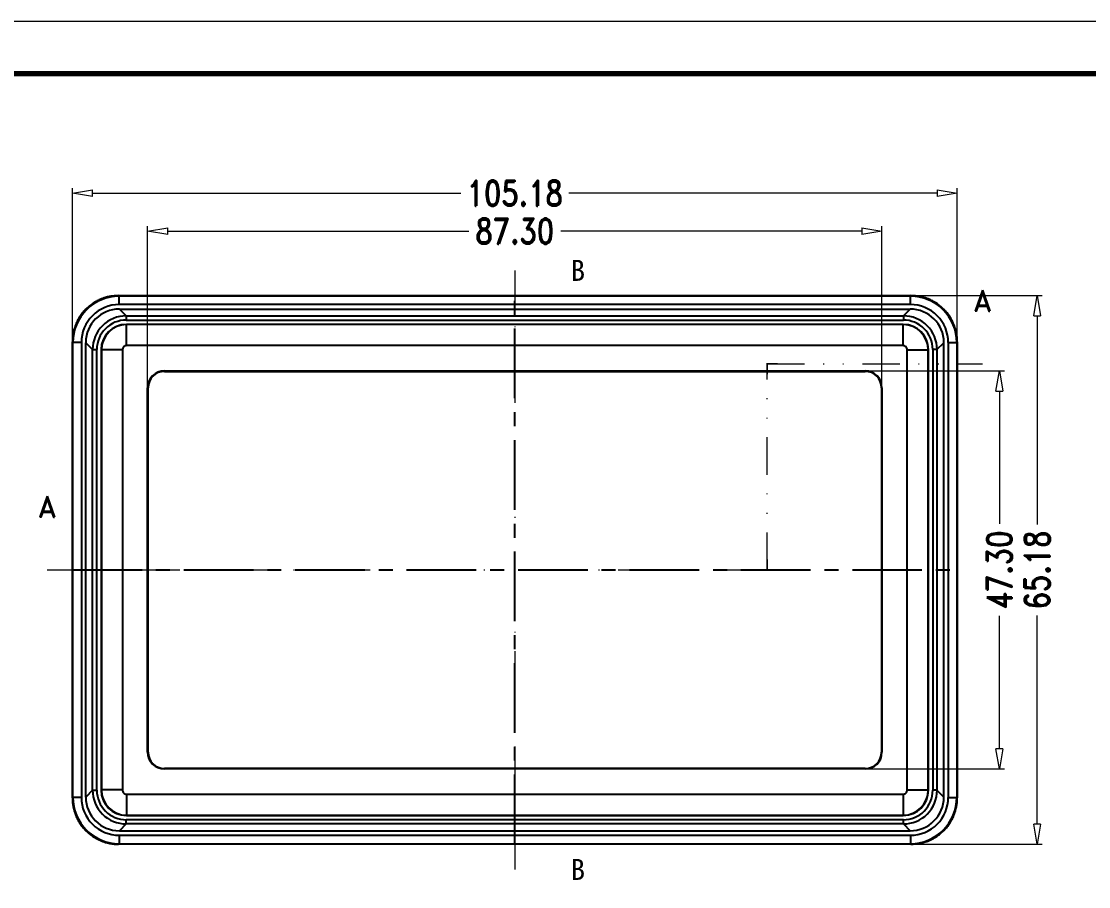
# Model space of a CAD drawing. Header units: millimetres. Extents: x 1751 to 2112, y -224 to 27.
# Drawn here: x 1845.5 to 1972.4, y -76.2 to 26.6 of the extents above; entities that cross this region are included whole.
import ezdxf
from ezdxf.enums import TextEntityAlignment as Align

# ---------------------------------------------------------------- set-up
doc = ezdxf.new("R2010")
doc.units = ezdxf.units.MM
doc.linetypes.add('CENTER', pattern=[50.8, 31.75, -6.35, 6.35, -6.35])
doc.linetypes.add('DIVIDE', pattern=[31.75, 12.7, -6.35, 0, -6.35, 0, -6.35])
for name, color, linetype, lineweight in [('dim', 3, 'Continuous', 9), ('from', 7, 'Continuous', 13), ('hatch', 56, 'Continuous', 9)]:
    doc.layers.add(name, color=color, linetype=linetype, lineweight=lineweight)
doc.styles.add('ROMAND', font='romand.shx', dxfattribs={"width": 0.8, "bigfont": 'gbcbig.shx'})
doc.styles.add('样式 1', font='')
doc.styles.get('样式 1').set_extended_font_data('KaiTi_GB2312')
doc.dimstyles.new('YanXiu', dxfattribs={"dimtxt": 2.5, "dimasz": 2.2, "dimexe": 1, "dimexo": 0, "dimgap": 0.66, "dimtad": 0, "dimzin": 1, "dimdsep": 46, "dimtxsty": 'ROMAND', "dimblk": 'CLOSEDBLANK', "dimcen": 0, "dimclrd": 3, "dimclre": 3, "dimclrt": 7, "dimazin": 0, "dimtfac": 1, "dimtofl": 0, "dimtmove": 0, "dimatfit": 3, "dimldrblk": 'CLOSEDBLANK', "dimfxl": 1, "dimlwd": 5, "dimlwe": 5, "dimarcsym": 0})

# ---------------------------------------------------------------- blocks, each defined once
blk = doc.blocks.new('_ClosedBlank')
at = {"color": 0, "linetype": 'ByBlock', "lineweight": -2}
for p, q in [((-1, 0.167), (0, 0)), ((-1, 0.167), (-1, -0.167)), ((0, 0), (-1, -0.167))]:
    blk.add_line(p, q, dxfattribs=at)
blk = doc.blocks.new('*D25')
at = {"layer": 'Defpoints', "color": 0, "transparency": 16777216}
for p in [(1947.82, 1.7), (1860.53, -16.91), (1947.82, -16.91)]:
    blk.add_point(p, dxfattribs=at)
at = {"layer": 'dim', "color": 3, "lineweight": 5, "transparency": 16777216}
for p, q in [((1860.53, -16.91), (1860.53, 2.3)), ((1862.93, 1.7), (1898.72, 1.7)), ((1945.42, 1.7), (1909.63, 1.7)), ((1947.82, -16.91), (1947.82, 2.3))]:
    blk.add_line(p, q, dxfattribs=at)
at = {"layer": 'dim', "color": 3, "lineweight": 5, "transparency": 16777216, "xscale": 2.4, "yscale": 2.4, "zscale": 2.4, "rotation": 180}
blk.add_blockref('_ClosedBlank', (1860.53, 1.7), dxfattribs=at)
at = {"layer": 'dim', "color": 3, "lineweight": 5, "transparency": 16777216, "xscale": 2.4, "yscale": 2.4, "zscale": 2.4}
blk.add_blockref('_ClosedBlank', (1947.82, 1.7), dxfattribs=at)
at = {"layer": 'dim', "color": 7, "transparency": 16777216, "insert": (1904.17, 1.7), "char_height": 3, "attachment_point": 5, "style": 'ROMAND'}
blk.add_mtext('87.30', dxfattribs=at)
blk = doc.blocks.new('*D26')
at = {"layer": 'Defpoints', "color": 0, "transparency": 16777216}
for p in [(1956.77, 6.2), (1851.58, -11.47), (1956.77, -11.47)]:
    blk.add_point(p, dxfattribs=at)
at = {"layer": 'dim', "color": 3, "lineweight": 5, "transparency": 16777216}
for p, q in [((1851.58, -11.47), (1851.58, 6.8)), ((1956.77, -11.47), (1956.77, 6.8)), ((1853.98, 6.2), (1897.75, 6.2)), ((1954.37, 6.2), (1910.6, 6.2))]:
    blk.add_line(p, q, dxfattribs=at)
at = {"layer": 'dim', "color": 3, "lineweight": 5, "transparency": 16777216, "xscale": 2.4, "yscale": 2.4, "zscale": 2.4, "rotation": 180}
blk.add_blockref('_ClosedBlank', (1851.58, 6.2), dxfattribs=at)
at = {"layer": 'dim', "color": 3, "lineweight": 5, "transparency": 16777216, "xscale": 2.4, "yscale": 2.4, "zscale": 2.4}
blk.add_blockref('_ClosedBlank', (1956.77, 6.2), dxfattribs=at)
at = {"layer": 'dim', "color": 7, "transparency": 16777216, "insert": (1904.17, 6.2), "char_height": 3, "attachment_point": 5, "style": 'ROMAND'}
blk.add_mtext('105.18', dxfattribs=at)
blk = doc.blocks.new('*D27')
at = {"layer": 'Defpoints', "color": 0, "transparency": 16777216}
for p in [(1945.82, -14.91), (1945.82, -62.21), (1961.77, -62.21)]:
    blk.add_point(p, dxfattribs=at)
at = {"layer": 'dim', "color": 3, "lineweight": 5, "transparency": 16777216}
for p, q in [((1945.82, -14.91), (1962.37, -14.91)), ((1961.77, -17.31), (1961.77, -33.1)), ((1961.77, -59.81), (1961.77, -44.01)), ((1945.82, -62.21), (1962.37, -62.21))]:
    blk.add_line(p, q, dxfattribs=at)
at = {"layer": 'dim', "color": 3, "lineweight": 5, "transparency": 16777216, "xscale": 2.4, "yscale": 2.4, "zscale": 2.4}
for p, rotation in [((1961.77, -14.91), 90), ((1961.77, -62.21), 270)]:
    blk.add_blockref('_ClosedBlank', p, dxfattribs=dict(at, rotation=rotation))
at = {"layer": 'dim', "color": 7, "transparency": 16777216, "insert": (1961.77, -38.56), "char_height": 3, "attachment_point": 5, "rotation": 90, "style": 'ROMAND'}
blk.add_mtext('47.30', dxfattribs=at)
blk = doc.blocks.new('*D28')
at = {"layer": 'Defpoints', "color": 0, "transparency": 16777216}
for p in [(1951.27, -5.97), (1951.27, -71.15), (1966.27, -71.15)]:
    blk.add_point(p, dxfattribs=at)
at = {"layer": 'dim', "color": 3, "lineweight": 5, "transparency": 16777216}
for p, q in [((1951.27, -5.97), (1966.87, -5.97)), ((1966.27, -8.37), (1966.27, -33.16)), ((1966.27, -68.75), (1966.27, -43.96)), ((1951.27, -71.15), (1966.87, -71.15))]:
    blk.add_line(p, q, dxfattribs=at)
at = {"layer": 'dim', "color": 3, "lineweight": 5, "transparency": 16777216, "xscale": 2.4, "yscale": 2.4, "zscale": 2.4}
for p, rotation in [((1966.27, -5.97), 90), ((1966.27, -71.15), 270)]:
    blk.add_blockref('_ClosedBlank', p, dxfattribs=dict(at, rotation=rotation))
at = {"layer": 'dim', "color": 7, "transparency": 16777216, "insert": (1966.27, -38.56), "char_height": 3, "attachment_point": 5, "rotation": 90, "style": 'ROMAND'}
blk.add_mtext('65.18', dxfattribs=at)

msp = doc.modelspace()

# ---------------------------------------------------------------- linework, layer by layer
at = {"color": 7, "linetype": 'Continuous'}
for p, q in [((1857.082, -5.966), (1951.267, -5.966)), ((1857.082, -5.966), (1857.082, -5.967)), ((1857.082, -5.967), (1951.267, -5.967)), ((1857.147, -6.032), (1857.082, -5.967)), ((1951.201, -6.032), (1857.147, -6.032)), ((1857.147, -7.032), (1857.147, -6.032)), ((1951.201, -6.032), (1951.267, -5.967)), ((1951.202, -7.032), (1951.202, -6.032)), ((1951.267, -5.966), (1951.267, -5.967)), ((1951.202, -7.032), (1857.147, -7.032)), ((1857.173, -7.558), (1951.176, -7.558)), ((1857.988, -8.372), (1857.173, -7.558)), ((1950.361, -8.372), (1951.176, -7.558)), ((1857.988, -8.372), (1950.361, -8.372)), ((1857.988, -8.372), (1857.988, -8.872)), ((1857.988, -8.872), (1950.361, -8.872)), ((1950.361, -8.372), (1950.361, -8.872)), ((1950.348, -9.385), (1858.001, -9.385)), ((1858.027, -9.411), (1858.001, -9.385)), ((1950.322, -9.411), (1858.027, -9.411)), ((1858.027, -11.91), (1858.027, -9.411)), ((1950.322, -9.411), (1950.348, -9.385)), ((1950.323, -11.91), (1950.323, -9.411)), ((1851.583, -11.465), (1851.584, -11.465)), ((1851.583, -65.65), (1851.583, -11.465)), ((1851.649, -11.531), (1851.584, -11.465)), ((1851.584, -65.65), (1851.584, -11.465)), ((1852.649, -11.53), (1851.649, -11.53)), ((1851.649, -65.585), (1851.649, -11.531)), ((1852.649, -11.53), (1852.649, -65.585)), ((1853.989, -12.371), (1853.175, -11.556)), ((1853.175, -65.559), (1853.175, -11.556)), ((1853.989, -12.371), (1854.489, -12.371)), ((1853.989, -64.744), (1853.989, -12.371)), ((1854.489, -64.744), (1854.489, -12.371)), ((1855.028, -12.41), (1855.002, -12.384)), ((1855.002, -12.384), (1855.002, -64.731)), ((1857.527, -12.41), (1855.028, -12.41)), ((1855.028, -12.41), (1855.028, -64.705)), ((1857.527, -12.41), (1857.527, -64.705)), ((1950.323, -11.91), (1858.027, -11.91)), ((1950.822, -64.705), (1950.822, -12.41)), ((1950.822, -12.41), (1953.322, -12.41)), ((1953.322, -12.41), (1953.347, -12.384)), ((1953.322, -64.705), (1953.322, -12.41)), ((1953.347, -64.731), (1953.347, -12.384)), ((1953.86, -12.371), (1953.86, -64.744)), ((1954.36, -12.371), (1953.86, -12.371)), ((1954.36, -12.371), (1955.175, -11.556)), ((1954.36, -12.371), (1954.36, -64.744)), ((1955.175, -65.559), (1955.175, -11.556)), ((1955.7, -11.53), (1955.7, -65.585)), ((1955.7, -11.53), (1956.7, -11.53)), ((1956.7, -11.53), (1956.765, -11.465)), ((1956.7, -11.53), (1956.7, -65.584)), ((1956.765, -11.465), (1956.765, -65.65)), ((1956.766, -11.465), (1956.765, -11.465)), ((1956.766, -11.465), (1956.766, -65.65)), ((1862.527, -14.91), (1945.822, -14.91)), ((1862.527, -14.962), (1862.527, -14.91)), ((1862.527, -14.962), (1945.822, -14.962)), ((1945.822, -14.962), (1945.822, -14.91)), ((1860.579, -16.91), (1860.527, -16.91)), ((1860.527, -60.205), (1860.527, -16.91)), ((1860.579, -60.205), (1860.579, -16.91)), ((1947.77, -16.91), (1947.77, -60.205)), ((1947.77, -16.91), (1947.822, -16.91)), ((1947.822, -16.91), (1947.822, -60.205)), ((1860.579, -60.205), (1860.527, -60.205)), ((1947.77, -60.205), (1947.822, -60.205)), ((1945.822, -62.153), (1862.527, -62.153)), ((1862.527, -62.153), (1862.527, -62.205)), ((1945.822, -62.153), (1945.822, -62.205)), ((1945.822, -62.205), (1862.527, -62.205)), ((1851.583, -65.65), (1851.584, -65.65)), ((1851.649, -65.585), (1851.584, -65.65)), ((1852.649, -65.585), (1851.649, -65.585)), ((1853.989, -64.744), (1853.175, -65.559)), ((1853.989, -64.744), (1854.489, -64.744)), ((1855.028, -64.705), (1855.002, -64.731)), ((1857.527, -64.705), (1855.028, -64.705)), ((1858.027, -65.205), (1950.323, -65.205)), ((1858.027, -65.205), (1858.027, -67.704)), ((1950.323, -65.205), (1950.323, -67.704)), ((1950.822, -64.705), (1953.322, -64.705)), ((1953.322, -64.705), (1953.347, -64.731)), ((1954.36, -64.744), (1953.86, -64.744)), ((1954.36, -64.744), (1955.175, -65.559)), ((1955.7, -65.585), (1956.7, -65.585)), ((1956.7, -65.584), (1956.765, -65.65)), ((1956.766, -65.65), (1956.765, -65.65)), ((1950.361, -68.243), (1857.988, -68.243)), ((1857.988, -68.743), (1857.988, -68.243)), ((1858.027, -67.704), (1858.001, -67.73)), ((1858.001, -67.73), (1950.348, -67.73)), ((1858.027, -67.704), (1950.323, -67.704)), ((1950.323, -67.704), (1950.348, -67.73)), ((1950.361, -68.743), (1950.361, -68.243)), ((1857.988, -68.743), (1857.173, -69.558)), ((1857.173, -69.558), (1951.176, -69.558)), ((1950.361, -68.743), (1857.988, -68.743)), ((1950.361, -68.743), (1951.176, -69.558)), ((1857.147, -70.083), (1951.202, -70.083)), ((1857.147, -70.083), (1857.147, -71.083)), ((1951.202, -70.083), (1951.202, -71.083)), ((1857.148, -71.083), (1857.082, -71.148)), ((1951.267, -71.148), (1857.082, -71.148)), ((1857.082, -71.149), (1857.082, -71.148)), ((1951.267, -71.149), (1857.082, -71.149)), ((1857.148, -71.083), (1951.202, -71.083)), ((1951.202, -71.083), (1951.267, -71.148)), ((1951.267, -71.149), (1951.267, -71.148))]:
    msp.add_line(p, q, dxfattribs=at)
at = {"color": 1, "linetype": 'CENTER', "ltscale": 0.260729}
for p, q in [((1904.175, -71.149), (1904.175, -5.966)), ((1851.583, -38.558), (1956.766, -38.558))]:
    msp.add_line(p, q, dxfattribs=at)
at = {"color": 7, "linetype": 'Continuous'}
for points in [[(1857.082, -5.966), (1856.185, -6.04), (1855.085, -6.342), (1854.07, -6.865), (1853.184, -7.587), (1852.467, -8.476), (1851.949, -9.493), (1851.653, -10.592), (1851.584, -11.465)], [(1956.766, -11.465), (1956.692, -10.568), (1956.391, -9.468), (1955.868, -8.453), (1955.146, -7.567), (1954.256, -6.85), (1953.24, -6.332), (1952.14, -6.036), (1951.267, -5.966)], [(1851.584, -65.65), (1851.657, -66.547), (1851.959, -67.647), (1852.482, -68.662), (1853.204, -69.548), (1854.093, -70.265), (1855.11, -70.783), (1856.209, -71.079), (1857.082, -71.149)], [(1951.267, -71.149), (1952.164, -71.075), (1953.264, -70.773), (1954.279, -70.251), (1955.165, -69.529), (1955.882, -68.639), (1956.4, -67.623), (1956.696, -66.523), (1956.766, -65.65)]]:
    msp.add_lwpolyline(points, dxfattribs=at)
for centre, radius, start, end in [((1857.147, -11.53), 5.498, 90.00224, 180.00416), ((1857.084, -11.469), 5.502, 106.45222, 113.70199), ((1857.078, -11.447), 5.479, 101.2551, 106.45431), ((1857.085, -11.485), 5.518, 90.03, 101.2536), ((1951.202, -11.53), 5.498, 0.00224, 90.00416), ((1951.264, -11.485), 5.518, 78.86025, 89.96994), ((1951.272, -11.447), 5.479, 73.63457, 78.8594), ((1951.265, -11.469), 5.502, 66.417, 73.63636), ((1857.147, -11.53), 4.498, 89.99233, 180.00767), ((1857.088, -11.471), 5.506, 131.50088, 138.61556), ((1857.073, -11.453), 5.483, 126.14263, 131.502), ((1857.089, -11.476), 5.511, 119.00242, 126.14208), ((1857.078, -11.456), 5.488, 113.70299, 119.00537), ((1951.203, -11.53), 4.498, 359.99233, 90.00767), ((1951.271, -11.456), 5.488, 61.10153, 66.41627), ((1951.26, -11.476), 5.511, 53.97897, 61.10414), ((1951.277, -11.453), 5.483, 48.61482, 53.97882), ((1951.261, -11.471), 5.506, 41.50088, 48.61556), ((1857.073, -11.461), 5.488, 151.10153, 156.41627), ((1857.094, -11.472), 5.511, 143.97897, 151.10414), ((1857.07, -11.456), 5.483, 138.61482, 143.97882), ((1857.988, -12.371), 3.999, 89.99913, 180.00087), ((1857.987, -12.37), 3.498, 89.99233, 180.00767), ((1950.362, -12.371), 3.999, 359.99914, 90.00086), ((1950.362, -12.37), 3.498, 359.99233, 90.00767), ((1951.279, -11.456), 5.483, 36.14263, 41.502), ((1951.256, -11.472), 5.511, 29.00242, 36.14208), ((1951.276, -11.461), 5.488, 23.70299, 29.00537), ((1857.064, -11.461), 5.479, 163.63457, 168.8594), ((1857.086, -11.467), 5.502, 156.417, 163.63636), ((1858.029, -12.412), 3.001, 90.03793, 179.96785), ((1950.321, -12.412), 3.001, 0.03794, 89.96784), ((1951.263, -11.467), 5.502, 16.45222, 23.70199), ((1951.285, -11.461), 5.479, 11.2551, 16.45431), ((1857.102, -11.468), 5.518, 168.86025, 179.96994), ((1951.248, -11.468), 5.518, 0.03, 11.2536), ((1858.027, -12.41), 0.5, 89.99315, 180.00685), ((1950.323, -12.41), 0.5, 359.99315, 90.00685), ((1862.527, -16.91), 2, 90, 180), ((1862.527, -16.91), 1.948, 90, 180), ((1945.822, -16.91), 2, 0, 90), ((1945.822, -16.91), 1.948, 0, 90), ((1862.527, -60.205), 2, 180, 270), ((1862.527, -60.205), 1.948, 180, 270), ((1945.822, -60.205), 1.948, 270, 0), ((1945.822, -60.205), 2, 270, 0), ((1857.102, -65.647), 5.518, 180.03, 191.2536), ((1857.147, -65.585), 5.498, 180.00224, 270.00416), ((1857.147, -65.586), 4.498, 179.99232, 270.00768), ((1857.988, -64.744), 3.999, 179.99913, 270.00087), ((1857.987, -64.745), 3.498, 179.99233, 270.00767), ((1858.029, -64.703), 3.001, 180.03793, 269.96785), ((1858.027, -64.706), 0.5, 179.99314, 270.00686), ((1950.323, -64.706), 0.5, 269.99314, 0.00686), ((1950.321, -64.703), 3.001, 270.03794, 359.96784), ((1950.362, -64.745), 3.498, 269.99233, 0.00767), ((1950.362, -64.744), 3.999, 269.99914, 0.00086), ((1951.202, -65.585), 5.498, 270.00224, 0.00416), ((1951.203, -65.586), 4.498, 269.99232, 0.00768), ((1951.247, -65.647), 5.518, 348.86025, 359.96994), ((1857.064, -65.655), 5.479, 191.2551, 196.45431), ((1857.086, -65.648), 5.502, 196.45222, 203.70199), ((1951.263, -65.648), 5.502, 336.417, 343.63636), ((1951.285, -65.655), 5.479, 343.63457, 348.8594), ((1857.073, -65.654), 5.488, 203.70299, 209.00537), ((1857.093, -65.643), 5.511, 209.00242, 216.14208), ((1951.256, -65.643), 5.511, 323.97897, 331.10414), ((1951.276, -65.654), 5.488, 331.10153, 336.41627), ((1857.07, -65.66), 5.483, 216.14263, 221.502), ((1857.088, -65.644), 5.506, 221.50088, 228.61556), ((1857.073, -65.662), 5.483, 228.61482, 233.97882), ((1951.277, -65.662), 5.483, 306.14263, 311.502), ((1951.261, -65.644), 5.506, 311.50088, 318.61556), ((1951.279, -65.66), 5.483, 318.61482, 323.97882), ((1857.089, -65.639), 5.511, 233.97897, 241.10414), ((1857.078, -65.659), 5.488, 241.10153, 246.41627), ((1857.084, -65.646), 5.502, 246.417, 253.63636), ((1857.078, -65.668), 5.479, 253.63457, 258.8594), ((1857.085, -65.63), 5.518, 258.86025, 269.96994), ((1951.264, -65.63), 5.518, 270.03, 281.2536), ((1951.272, -65.668), 5.479, 281.2551, 286.45431), ((1951.265, -65.646), 5.502, 286.45222, 293.70199), ((1951.271, -65.659), 5.488, 293.70299, 299.00537), ((1951.26, -65.639), 5.511, 299.00242, 306.14208)]:
    msp.add_arc(centre, radius, start, end, dxfattribs=at)
for centre, major_axis, start_param, end_param in [((1857.176, -11.559), (-2.83, 2.83), -0.7850555, 0.7850555), ((1951.173, -11.559), (2.83, 2.83), -0.7850555, 0.7850555), ((1858.003, -12.386), (2.123, -2.123), 2.3565371, 3.9266482), ((1950.346, -12.386), (2.123, 2.123), -0.7850555, 0.7850555), ((1857.176, -65.556), (2.83, 2.83), -3.9266482, -2.3565371), ((1858.003, -64.729), (2.123, 2.123), 2.3565371, 3.9266482), ((1950.346, -64.729), (2.123, -2.123), -0.7850555, 0.7850555), ((1951.173, -65.556), (-2.83, 2.83), -3.9266482, -2.3565371)]:
    msp.add_ellipse(centre, major_axis=major_axis, ratio=0.999315, start_param=start_param, end_param=end_param, dxfattribs=at)
at = {"layer": 'from'}
msp.add_lwpolyline([(1751.383, -224.132), (2112.226, -224.132), (2112.226, 26.621), (1751.383, 26.621)], close=True, dxfattribs=at)
at = {"layer": 'from', "const_width": 0.622}
msp.add_lwpolyline([(1757.602, -217.913), (1757.602, 20.403), (2106.007, 20.403), (2106.007, -217.913), (1757.602, -217.913)], dxfattribs=at)
at = {"layer": 'hatch', "color": 2, "linetype": 'DIVIDE', "ltscale": 0.35}
for p, q in [((1904.175, -2.966), (1904.175, -74.149)), ((1934.175, -38.558), (1934.175, -14.058)), ((1934.175, -14.058), (1959.766, -14.058)), ((1848.583, -38.558), (1934.175, -38.558))]:
    msp.add_line(p, q, dxfattribs=at)
at = {"layer": 'hatch', "color": 2}
for points in [[(1904.175, -2.966, 0, 0, 0), (1906.675, -2.966, 0.75, 0, 0), (1909.175, -2.966, 0, 0, 0)], [(1959.766, -14.058, 0, 0, 0), (1959.766, -11.558, 0.75, 0, 0), (1959.766, -9.058, 0, 0, 0)], [(1848.583, -38.558, 0, 0, 0), (1848.583, -36.058, 0.75, 0, 0), (1848.583, -33.558, 0, 0, 0)], [(1904.175, -74.149, 0, 0, 0), (1906.675, -74.149, 0.75, 0, 0), (1909.175, -74.149, 0, 0, 0)]]:
    msp.add_lwpolyline(points, format="xyseb", dxfattribs=at)
at = {"layer": 'hatch', "color": 2, "const_width": 0.2}
for points in [[(1934.175, -15.308), (1934.175, -14.058), (1935.425, -14.058)], [(1932.925, -38.558), (1934.175, -38.558), (1934.175, -37.308)]]:
    msp.add_lwpolyline(points, dxfattribs=at)

# ---------------------------------------------------------------- texts
at = {"layer": 'hatch', "color": 6}
for s, style, p in [('B', '样式 1', (1911.675, -2.966)), ('A', 'ROMAND', (1959.766, -6.558)), ('A', 'ROMAND', (1848.583, -31.058)), ('B', '样式 1', (1911.675, -74.149))]:
    msp.add_text(s, height=2.5, dxfattribs=dict(at, style=style)).set_placement(p, align=Align.MIDDLE)

# ---------------------------------------------------------------- dimensions: what is measured, and where the dimension line sits
at = {"layer": 'dim'}
for base, p1, p2, picture, middle in [((1956.766, 6.199), (1851.583, -11.465), (1956.766, -11.465), '*D26', (1904.175, 6.199)), ((1947.8224, 1.6992), (1860.5269, -16.9098), (1947.8224, -16.9098), '*D25', (1904.1746, 1.6992))]:
    dim = msp.add_linear_dim(base=base, p1=p1, p2=p2, dimstyle='YanXiu', override={"dimtxt": 3, "dimasz": 2.4, "dimexe": 0.5997, "dimgap": 0.5997}, dxfattribs=at)
    dim.commit()
    dim.dimension.update_dxf_attribs({"geometry": picture, "text_midpoint": middle})
dim = msp.add_linear_dim(base=(1966.266, -71.149), p1=(1951.267, -5.966), p2=(1951.267, -71.149), angle=90, dimstyle='YanXiu', override={"dimtxt": 3, "dimasz": 2.4, "dimexe": 0.5997, "dimgap": 0.5997}, dxfattribs=at)
dim.commit()
dim.dimension.update_dxf_attribs({"geometry": '*D28', "text_midpoint": (1966.266, -38.558)})
dim = msp.add_linear_dim(base=(1961.7658, -62.2053), p1=(1945.8224, -14.9098), p2=(1945.8224, -62.2053), angle=90, dimstyle='YanXiu', override={"dimtxt": 3, "dimasz": 2.4, "dimexe": 0.5997, "dimgap": 0.5997}, dxfattribs=at)
dim.commit()
dim.dimension.update_dxf_attribs({"geometry": '*D27', "text_midpoint": (1961.7658, -38.5575), "dimtype": 160})

doc.saveas('drawing.dxf')
